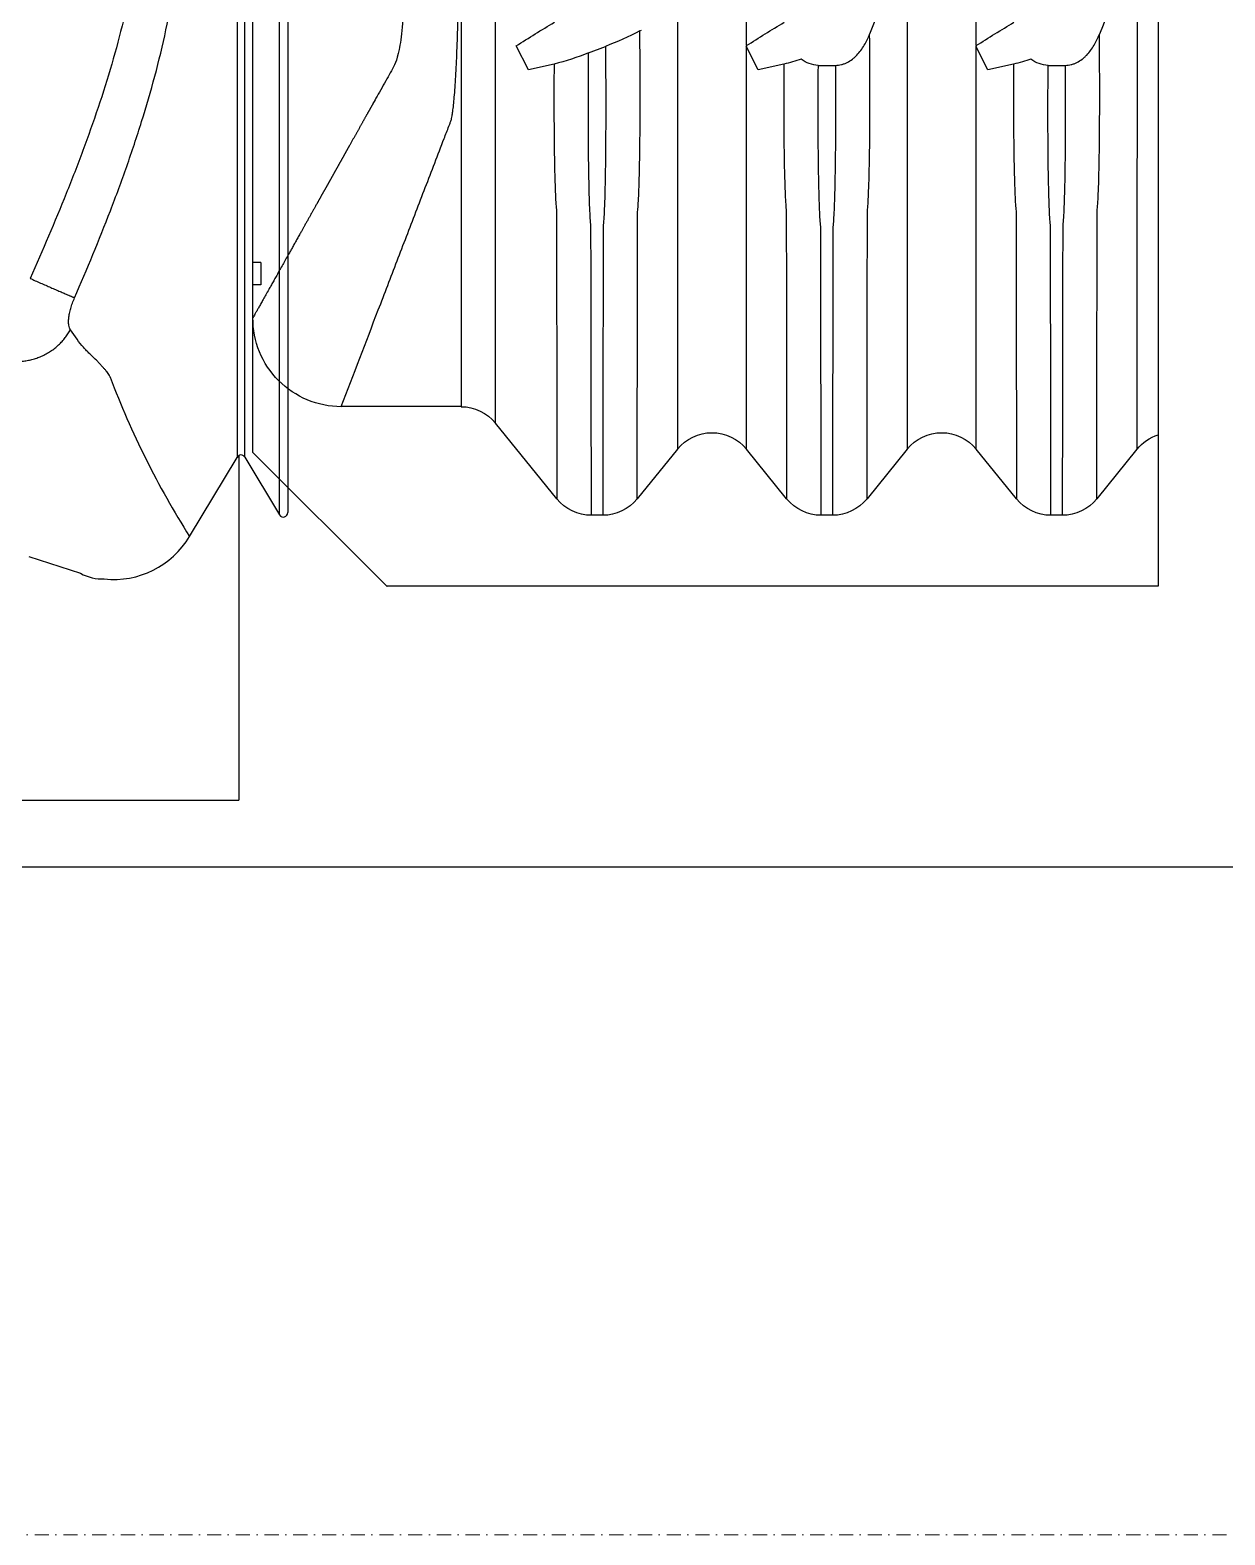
# Model space of a CAD drawing. Header units: millimetres. Extents: x -455371 to 117772, y -78417 to 116564.
# Drawn here: x -26186.3 to -25918, y 55572.5 to 55910.3 of the extents above; entities that cross this region are included whole.
import ezdxf

# ---------------------------------------------------------------- set-up
doc = ezdxf.new("R2010")
doc.units = ezdxf.units.MM
doc.linetypes.add('TRATTOPUNTO', pattern=[25.4, 12.7, -6.35, 0, -6.35])
doc.layers.get('0').update_dxf_attribs({"color": 255})
doc.layers.add('BETON-STOP', color=141, linetype='Continuous')
doc.layers.add('Contorno-Cupolex', color=3, linetype='Continuous')
for name, color, linetype, lineweight in [('Cls', 7, 'Continuous', 25), ('fili fissi tratteggiati', 210, 'TRATTOPUNTO', 18), ('quote', 5, 'Continuous', 15)]:
    doc.layers.add(name, color=color, linetype=linetype, lineweight=lineweight)

# ---------------------------------------------------------------- blocks, each defined once
blk = doc.blocks.new('Cupolex H50')
at = {"layer": 'Contorno-Cupolex', "linetype": 'Continuous'}
for p, q in [((19749.908, 10192.535), (19749.908, 10171.18)), ((19747.709, 10170.646), (19748.773, 10172.417)), ((19748.808, 10172.46), (19748.808, 10172.452)), ((19748.808, 10172.452), (19748.808, 10164.735)), ((19748.944, 10172.425), (19749.723, 10171.128)), ((19744.105, 10170.197), (19745.264, 10169.82)), ((19741.092, 10164.735), (19748.808, 10164.735))]:
    blk.add_line(p, q, dxfattribs=at)
for centre, radius, start, end in [((19764.175, 10181.087), 19.498, 200.643, 212.3798), ((19748.859, 10172.365), 0.1, 120.3283, 149.0672), ((19748.858, 10172.374), 0.0994, 30.7422, 120.2295), ((19749.809, 10171.179), 0.0998, 210.9627, 0.7224), ((19746.005, 10171.669), 1.987, 263.9429, 329.0129), ((19745.761, 10170.723), 1.031, 241.1482, 271.9019)]:
    blk.add_arc(centre, radius, start, end, dxfattribs=at)
for points, knots in [([(19746.707, 10192.535), (19746.69, 10191.136), (19746.679, 10189.736), (19746.671, 10187.987), (19746.67, 10187.637), (19746.668, 10186.937), (19746.668, 10186.588), (19746.668, 10186.15), (19746.668, 10186.062), (19746.668, 10185.931), (19746.668, 10185.888), (19746.668, 10185.802), (19746.668, 10185.759), (19746.667, 10185.674), (19746.667, 10185.632), (19746.666, 10185.549), (19746.665, 10185.507), (19746.662, 10185.381), (19746.659, 10185.297), (19746.642, 10184.878), (19746.616, 10184.543), (19746.56, 10184.041), (19746.538, 10183.874), (19746.489, 10183.54), (19746.462, 10183.373), (19746.372, 10182.873), (19746.302, 10182.542), (19746.066, 10181.554), (19745.874, 10180.904), (19745.549, 10179.935), (19745.435, 10179.613), (19745.196, 10178.971), (19745.071, 10178.651), (19744.686, 10177.694), (19744.414, 10177.061), (19744.133, 10176.43)], [0, 0, 0, 0, 0.25, 0.25, 0.3125, 0.3125, 0.375, 0.375, 0.390625, 0.390625, 0.398438, 0.398438, 0.40625, 0.40625, 0.414062, 0.414062, 0.421875, 0.421875, 0.4375, 0.4375, 0.5, 0.5, 0.53125, 0.53125, 0.5625, 0.5625, 0.625, 0.625, 0.75, 0.75, 0.8125, 0.8125, 0.875, 0.875, 1, 1, 1, 1]), ([(19745.13, 10175.996), (19745.411, 10176.639), (19745.68, 10177.288), (19746.06, 10178.275), (19746.182, 10178.606), (19746.416, 10179.272), (19746.528, 10179.607), (19746.844, 10180.619), (19747.029, 10181.303), (19747.253, 10182.347), (19747.319, 10182.698), (19747.402, 10183.23), (19747.427, 10183.408), (19747.471, 10183.764), (19747.491, 10183.943), (19747.54, 10184.478), (19747.561, 10184.835), (19747.572, 10185.283), (19747.574, 10185.372), (19747.575, 10185.507), (19747.575, 10185.551), (19747.575, 10185.641), (19747.575, 10185.686), (19747.574, 10185.775), (19747.573, 10185.819), (19747.572, 10185.907), (19747.571, 10185.95), (19747.569, 10186.081), (19747.568, 10186.168), (19747.561, 10186.604), (19747.556, 10186.953), (19747.547, 10187.651), (19747.542, 10187.999), (19747.521, 10189.744), (19747.508, 10191.139), (19747.5, 10192.535)], [0, 0, 0, 0, 0.125, 0.125, 0.1875, 0.1875, 0.25, 0.25, 0.375, 0.375, 0.4375, 0.4375, 0.46875, 0.46875, 0.5, 0.5, 0.5625, 0.5625, 0.578125, 0.578125, 0.585938, 0.585938, 0.59375, 0.59375, 0.601562, 0.601562, 0.609375, 0.609375, 0.625, 0.625, 0.6875, 0.6875, 0.75, 0.75, 1, 1, 1, 1]), ([(19748.944, 10172.425), (19748.944, 10173.924), (19748.944, 10175.43), (19748.944, 10177.313), (19748.944, 10177.689), (19748.944, 10178.254), (19748.944, 10178.442), (19748.944, 10178.678), (19748.944, 10178.725), (19748.944, 10178.819), (19748.944, 10178.86), (19748.944, 10178.985), (19748.944, 10179.064), (19748.944, 10179.26), (19748.944, 10179.38), (19748.944, 10179.789), (19748.944, 10180.126), (19748.944, 10180.727), (19748.944, 10180.943), (19748.944, 10181.397), (19748.944, 10181.635), (19748.944, 10182.384), (19748.944, 10182.935), (19748.944, 10183.786), (19748.944, 10184.076), (19748.944, 10184.666), (19748.944, 10184.97), (19748.944, 10185.574), (19748.944, 10185.877), (19748.944, 10186.482), (19748.944, 10186.785), (19748.944, 10187.693), (19748.944, 10188.298), (19748.944, 10189.98), (19748.944, 10191.057), (19748.944, 10192.134)], [0, 0, 0, 0, 0.5, 0.5, 0.625, 0.625, 0.6875, 0.6875, 0.703125, 0.703125, 0.71875, 0.71875, 0.734375, 0.734375, 0.75, 0.75, 0.78125, 0.78125, 0.796875, 0.796875, 0.8125, 0.8125, 0.84375, 0.84375, 0.859375, 0.859375, 0.875, 0.875, 0.890625, 0.890625, 0.90625, 0.90625, 0.9375, 0.9375, 0.9930906, 0.9930906, 0.9930906, 0.9930906]), ([(19748.773, 10187.838), (19748.773, 10187.591), (19748.773, 10187.343), (19748.773, 10186.794), (19748.773, 10186.492), (19748.773, 10185.887), (19748.773, 10185.585), (19748.773, 10184.982), (19748.773, 10184.68), (19748.773, 10184.082), (19748.773, 10183.791), (19748.773, 10183.222), (19748.773, 10182.944), (19748.773, 10182.402), (19748.773, 10182.137), (19748.773, 10181.383), (19748.773, 10180.929), (19748.773, 10180.122), (19748.773, 10179.784), (19748.773, 10179.377), (19748.773, 10179.257), (19748.773, 10179.059), (19748.773, 10178.981), (19748.773, 10178.888), (19748.773, 10178.863), (19748.773, 10178.816), (19748.773, 10178.792), (19748.773, 10178.722), (19748.773, 10178.675), (19748.773, 10178.439), (19748.773, 10178.251), (19748.773, 10177.686), (19748.773, 10177.309), (19748.773, 10176.069), (19748.773, 10175.206), (19748.773, 10174.345)], [0.0809509, 0.0809509, 0.0809509, 0.0809509, 0.09375, 0.09375, 0.109375, 0.109375, 0.125, 0.125, 0.140625, 0.140625, 0.15625, 0.15625, 0.171875, 0.171875, 0.1875, 0.1875, 0.21875, 0.21875, 0.25, 0.25, 0.265625, 0.265625, 0.28125, 0.28125, 0.2890625, 0.2890625, 0.296875, 0.296875, 0.3125, 0.3125, 0.375, 0.375, 0.5, 0.5, 0.786222, 0.786222, 0.786222, 0.786222]), ([(19749.723, 10177.495), (19749.723, 10177.51), (19749.723, 10177.525), (19749.723, 10177.565), (19749.723, 10177.588), (19749.723, 10177.644), (19749.723, 10177.677), (19749.723, 10177.786), (19749.723, 10177.876), (19749.723, 10178.089), (19749.723, 10178.214), (19749.723, 10178.495), (19749.723, 10178.65), (19749.723, 10178.989), (19749.723, 10179.173), (19749.723, 10179.569), (19749.723, 10179.783), (19749.723, 10180.459), (19749.723, 10180.951), (19749.723, 10181.751), (19749.723, 10182.03), (19749.723, 10182.6), (19749.723, 10182.89), (19749.723, 10183.48), (19749.723, 10183.78), (19749.723, 10184.21), (19749.723, 10184.336), (19749.723, 10184.463)], [0.6826415, 0.6826415, 0.6826415, 0.6826415, 0.6875, 0.6875, 0.6953125, 0.6953125, 0.703125, 0.703125, 0.71875, 0.71875, 0.734375, 0.734375, 0.75, 0.75, 0.765625, 0.765625, 0.78125, 0.78125, 0.8125, 0.8125, 0.828125, 0.828125, 0.84375, 0.84375, 0.859375, 0.859375, 0.8657575, 0.8657575, 0.8657575, 0.8657575]), ([(19749.723, 10171.128), (19749.723, 10172.68), (19749.723, 10174.235), (19749.723, 10176.179), (19749.723, 10176.568), (19749.723, 10177.136), (19749.723, 10177.316), (19749.723, 10177.495)], [0, 0, 0, 0, 0.5, 0.5, 0.625, 0.625, 0.6826415, 0.6826415, 0.6826415, 0.6826415]), ([(19745.035, 10175.278), (19745.019, 10175.303), (19745.006, 10175.337), (19744.999, 10175.393), (19744.997, 10175.404), (19744.996, 10175.429), (19744.996, 10175.442), (19744.996, 10175.483), (19744.997, 10175.513), (19745.005, 10175.576), (19745.01, 10175.61), (19745.021, 10175.663), (19745.025, 10175.682), (19745.034, 10175.719), (19745.039, 10175.738), (19745.055, 10175.796), (19745.068, 10175.836), (19745.097, 10175.916), (19745.113, 10175.956), (19745.13, 10175.996)], [0, 0, 0, 0, 0.25, 0.25, 0.3125, 0.3125, 0.375, 0.375, 0.5, 0.5, 0.625, 0.625, 0.6875, 0.6875, 0.75, 0.75, 0.875, 0.875, 1, 1, 1, 1]), ([(19745.929, 10174.214), (19745.928, 10174.217), (19745.927, 10174.22), (19745.924, 10174.227), (19745.922, 10174.231), (19745.917, 10174.241), (19745.913, 10174.248), (19745.902, 10174.268), (19745.893, 10174.283), (19745.873, 10174.312), (19745.862, 10174.327), (19745.838, 10174.357), (19745.824, 10174.373), (19745.796, 10174.405), (19745.781, 10174.421), (19745.75, 10174.455), (19745.734, 10174.473), (19745.708, 10174.501), (19745.699, 10174.51), (19745.681, 10174.529), (19745.672, 10174.539), (19745.643, 10174.568), (19745.623, 10174.588), (19745.6, 10174.611), (19745.598, 10174.614), (19745.593, 10174.619), (19745.59, 10174.622), (19745.582, 10174.63), (19745.577, 10174.635), (19745.566, 10174.646), (19745.56, 10174.652), (19745.549, 10174.663), (19745.543, 10174.669), (19745.531, 10174.68), (19745.526, 10174.685), (19745.514, 10174.696), (19745.508, 10174.701), (19745.497, 10174.712), (19745.491, 10174.717), (19745.48, 10174.728), (19745.474, 10174.733), (19745.457, 10174.75), (19745.445, 10174.761), (19745.423, 10174.784), (19745.411, 10174.796), (19745.376, 10174.833), (19745.353, 10174.859), (19745.235, 10174.995), (19745.136, 10175.127), (19745.035, 10175.278)], [0, 0, 0, 0, 0.015625, 0.015625, 0.03125, 0.03125, 0.0625, 0.0625, 0.125, 0.125, 0.1875, 0.1875, 0.25, 0.25, 0.3125, 0.3125, 0.375, 0.375, 0.40625, 0.40625, 0.4375, 0.4375, 0.5, 0.5, 0.507812, 0.507812, 0.515625, 0.515625, 0.53125, 0.53125, 0.546875, 0.546875, 0.5625, 0.5625, 0.578125, 0.578125, 0.59375, 0.59375, 0.609375, 0.609375, 0.625, 0.625, 0.65625, 0.65625, 0.6875, 0.6875, 0.75, 0.75, 1, 1, 1, 1])]:
    blk.add_open_spline(points, degree=3, knots=knots, dxfattribs=at)
for points, weights in [([(19744.133, 10176.43), (19744.873, 10176.1), (19745.13, 10175.996)], [1, 0.838288024156, 1]), ([(19743.551, 10174.607), (19744.536, 10174.363), (19745.035, 10175.278)], [1, 0.77386842912, 1])]:
    blk.add_rational_spline(points, weights, degree=2, dxfattribs=at)
blk.add_open_spline([(19748.773, 10174.345), (19748.773, 10173.701), (19748.773, 10173.058), (19748.773, 10172.417)], degree=3, dxfattribs=at)
blk = doc.blocks.new('*U2216')
at = {"xscale": 10.01836209701863, "yscale": 10.01836209701863, "zscale": 10.01836209701863}
blk.add_blockref('Cupolex H50', (-197296.95, -102387.76), dxfattribs=at)
blk = doc.blocks.new('*U2198')
at = {"layer": 'quote', "color": 0, "linetype": 'ByBlock', "lineweight": -2, "transparency": 16777216}
blk.add_blockref('*U2216', (2710, -2570), dxfattribs=at)
blk = doc.blocks.new('Bs H50 tacca 4')
at = {"layer": 'BETON-STOP'}
for p, q in [((19672.558, 10052.839), (19675.568, 10055.839)), ((19675.568, 10055.839), (19675.579, 10055.839)), ((19692.858, 10055.839), (19675.579, 10055.839)), ((19692.858, 10009.839), (19692.858, 10055.839)), ((19680.411, 10054.254), (19680.156, 10054.254)), ((19685.561, 10054.254), (19685.306, 10054.254)), ((19690.711, 10054.254), (19690.456, 10054.254)), ((19679.383, 10053.884), (19678.008, 10052.189)), ((19682.085, 10052.772), (19681.184, 10053.884)), ((19684.533, 10053.884), (19683.631, 10052.772)), ((19687.235, 10052.772), (19686.334, 10053.884)), ((19689.683, 10053.884), (19688.781, 10052.772)), ((19692.385, 10052.772), (19691.484, 10053.884)), ((19672.558, 10049.089), (19672.558, 10052.839)), ((19678.008, 10052.189), (19678.008, 10032.839)), ((19677.236, 10051.819), (19674.546, 10051.819)), ((19677.236, 10032.839), (19677.236, 10051.819)), ((19672.747, 10049.089), (19672.558, 10049.089)), ((19672.558, 10048.589), (19672.558, 10049.089)), ((19672.747, 10048.589), (19672.747, 10049.089)), ((19672.747, 10048.589), (19672.558, 10048.589)), ((19672.558, 10033.089), (19672.558, 10048.589)), ((19678.745, 10044.27), (19678.47, 10043.734)), ((19679.319, 10044.143), (19678.745, 10044.27)), ((19683.895, 10044.27), (19683.631, 10043.755)), ((19684.469, 10044.143), (19683.895, 10044.27)), ((19689.045, 10044.27), (19688.781, 10043.755)), ((19689.619, 10044.143), (19689.045, 10044.27)), ((19680.094, 10043.891), (19680.471, 10043.744)), ((19685.243, 10044.17), (19685.624, 10044.17)), ((19690.393, 10044.17), (19690.774, 10044.17)), ((19683.62, 10043.734), (19683.631, 10043.755)), ((19683.631, 10043.728), (19683.62, 10043.734)), ((19688.77, 10043.734), (19688.781, 10043.755)), ((19688.781, 10043.728), (19688.77, 10043.734)), ((19681.242, 10043.4), (19681.279, 10043.38))]:
    blk.add_line(p, q, dxfattribs=at)
for centre, radius, start, end in [((19680.157, 10053.259), 0.995, 90.0853, 141.0771), ((19680.409, 10053.258), 0.996, 38.931, 89.9066), ((19685.307, 10053.259), 0.995, 90.0853, 141.0771), ((19685.559, 10053.258), 0.996, 38.931, 89.9066), ((19690.457, 10053.259), 0.995, 90.0853, 141.0771), ((19690.709, 10053.258), 0.996, 38.931, 89.9066), ((19682.858, 10053.395), 0.992, 218.8507, 321.1493), ((19688.008, 10053.395), 0.992, 218.8507, 321.1493), ((19693.158, 10053.395), 0.992, 218.8507, 252.4043), ((19677.234, 10052.815), 0.995, 270.0845, 321.0778), ((19674.551, 10049.839), 1.981, 90.1249, 180.3275), ((19677.802, 10038.174), 6.159, 68.148, 75.7364), ((19683.423, 10039.817), 4.451, 71.1754, 76.4034), ((19685.256, 10043.537), 0.633, 91.2639, 128.8863), ((19688.573, 10039.817), 4.451, 71.1754, 76.4034), ((19690.406, 10043.537), 0.633, 91.2639, 128.8863), ((19698.453, 10075.039), 37.139, 237.4487, 239.0025), ((19677.832, 10036.81), 7.42, 62.6401, 69.1643), ((19703.713, 10075.219), 37.349, 237.473, 238.9994), ((19708.863, 10075.219), 37.349, 237.473, 238.9994), ((19674.405, 10038.676), 12.912, 16.0869, 21.8067), ((19682.218, 10039.553), 10.115, 3.2828, 22.796)]:
    blk.add_arc(centre, radius, start, end, dxfattribs=at)
for points, degree, knots in [([(19680.156, 10054.254), (19680.156, 10052.992), (19680.153, 10051.728), (19680.15, 10049.831), (19680.149, 10049.199), (19680.148, 10048.408), (19680.147, 10048.25), (19680.147, 10048.013), (19680.147, 10047.934), (19680.147, 10047.816), (19680.146, 10047.779), (19680.136, 10047.678), (19680.132, 10047.617), (19680.125, 10047.472), (19680.121, 10047.389), (19680.114, 10047.199), (19680.11, 10047.092), (19680.101, 10046.74), (19680.097, 10046.467), (19680.092, 10046.001), (19680.091, 10045.837), (19680.09, 10045.488), (19680.089, 10045.304), (19680.09, 10044.732), (19680.091, 10044.325), (19680.094, 10043.891)], 3, [0, 0, 0, 0, 0.5, 0.5, 0.75, 0.75, 0.8125, 0.8125, 0.84375, 0.84375, 0.859375, 0.859375, 0.875, 0.875, 0.890625, 0.890625, 0.90625, 0.90625, 0.9375, 0.9375, 0.953125, 0.953125, 0.96875, 0.96875, 1, 1, 1, 1]), ([(19680.471, 10043.744), (19680.475, 10044.19), (19680.477, 10044.608), (19680.478, 10045.385), (19680.476, 10045.748), (19680.471, 10046.391), (19680.467, 10046.672), (19680.458, 10047.036), (19680.455, 10047.148), (19680.447, 10047.348), (19680.444, 10047.436), (19680.436, 10047.588), (19680.432, 10047.653), (19680.425, 10047.734), (19680.422, 10047.758), (19680.42, 10047.8), (19680.42, 10047.819), (19680.42, 10047.918), (19680.42, 10047.998), (19680.42, 10048.235), (19680.419, 10048.394), (19680.417, 10049.186), (19680.417, 10049.82), (19680.413, 10051.722), (19680.411, 10052.989), (19680.411, 10054.254)], 3, [0, 0, 0, 0, 0.03125, 0.03125, 0.0625, 0.0625, 0.09375, 0.09375, 0.109375, 0.109375, 0.125, 0.125, 0.140625, 0.140625, 0.148437, 0.148437, 0.15625, 0.15625, 0.1875, 0.1875, 0.25, 0.25, 0.5, 0.5, 1, 1, 1, 1]), ([(19685.306, 10054.254), (19685.306, 10053.001), (19685.303, 10051.745), (19685.3, 10049.861), (19685.299, 10049.233), (19685.298, 10048.448), (19685.297, 10048.291), (19685.297, 10048.056), (19685.297, 10047.977), (19685.297, 10047.859), (19685.298, 10047.822), (19685.294, 10047.739), (19685.287, 10047.685), (19685.275, 10047.495), (19685.268, 10047.326), (19685.258, 10047.001), (19685.255, 10046.882), (19685.25, 10046.625), (19685.247, 10046.488), (19685.242, 10046.048), (19685.24, 10045.717), (19685.239, 10044.983), (19685.24, 10044.59), (19685.243, 10044.17)], 3, [0, 0, 0, 0, 0.5, 0.5, 0.75, 0.75, 0.8125, 0.8125, 0.84375, 0.84375, 0.859375, 0.859375, 0.875, 0.875, 0.90625, 0.90625, 0.921875, 0.921875, 0.9375, 0.9375, 0.96875, 0.96875, 1, 1, 1, 1]), ([(19685.624, 10044.17), (19685.627, 10044.593), (19685.628, 10044.988), (19685.627, 10045.538), (19685.626, 10045.715), (19685.624, 10046.048), (19685.623, 10046.205), (19685.617, 10046.646), (19685.612, 10046.902), (19685.602, 10047.227), (19685.598, 10047.324), (19685.591, 10047.495), (19685.587, 10047.568), (19685.579, 10047.694), (19685.572, 10047.746), (19685.569, 10047.827), (19685.57, 10047.865), (19685.57, 10047.983), (19685.57, 10048.061), (19685.569, 10048.296), (19685.569, 10048.453), (19685.567, 10049.238), (19685.566, 10049.865), (19685.563, 10051.747), (19685.561, 10053.002), (19685.561, 10054.254)], 3, [0, 0, 0, 0, 0.03125, 0.03125, 0.046875, 0.046875, 0.0625, 0.0625, 0.09375, 0.09375, 0.109375, 0.109375, 0.125, 0.125, 0.140625, 0.140625, 0.15625, 0.15625, 0.1875, 0.1875, 0.25, 0.25, 0.5, 0.5, 1, 1, 1, 1]), ([(19690.456, 10054.254), (19690.456, 10053.001), (19690.453, 10051.745), (19690.45, 10049.861), (19690.449, 10049.233), (19690.448, 10048.448), (19690.447, 10048.291), (19690.447, 10048.056), (19690.447, 10047.977), (19690.447, 10047.859), (19690.448, 10047.822), (19690.444, 10047.739), (19690.437, 10047.685), (19690.425, 10047.495), (19690.418, 10047.326), (19690.408, 10047.001), (19690.405, 10046.882), (19690.4, 10046.625), (19690.397, 10046.488), (19690.392, 10046.048), (19690.39, 10045.717), (19690.389, 10044.983), (19690.39, 10044.59), (19690.393, 10044.17)], 3, [0, 0, 0, 0, 0.5, 0.5, 0.75, 0.75, 0.8125, 0.8125, 0.84375, 0.84375, 0.859375, 0.859375, 0.875, 0.875, 0.90625, 0.90625, 0.921875, 0.921875, 0.9375, 0.9375, 0.96875, 0.96875, 1, 1, 1, 1]), ([(19690.774, 10044.17), (19690.777, 10044.593), (19690.778, 10044.988), (19690.777, 10045.538), (19690.776, 10045.715), (19690.774, 10046.048), (19690.773, 10046.205), (19690.767, 10046.646), (19690.762, 10046.902), (19690.752, 10047.227), (19690.748, 10047.324), (19690.741, 10047.495), (19690.737, 10047.568), (19690.729, 10047.694), (19690.722, 10047.746), (19690.719, 10047.827), (19690.72, 10047.865), (19690.72, 10047.983), (19690.72, 10048.061), (19690.719, 10048.296), (19690.719, 10048.453), (19690.717, 10049.238), (19690.716, 10049.865), (19690.713, 10051.747), (19690.711, 10053.002), (19690.711, 10054.254)], 3, [0, 0, 0, 0, 0.03125, 0.03125, 0.046875, 0.046875, 0.0625, 0.0625, 0.09375, 0.09375, 0.109375, 0.109375, 0.125, 0.125, 0.140625, 0.140625, 0.15625, 0.15625, 0.1875, 0.1875, 0.25, 0.25, 0.5, 0.5, 1, 1, 1, 1]), ([(19679.319, 10044.143), (19679.317, 10044.552), (19679.317, 10044.933), (19679.318, 10045.461), (19679.319, 10045.628), (19679.322, 10045.942), (19679.324, 10046.089), (19679.328, 10046.363), (19679.331, 10046.49), (19679.337, 10046.725), (19679.34, 10046.833), (19679.351, 10047.122), (19679.358, 10047.265), (19679.37, 10047.391), (19679.373, 10047.413), (19679.374, 10047.453), (19679.374, 10047.472), (19679.374, 10047.53), (19679.374, 10047.569), (19679.374, 10047.685), (19679.374, 10047.763), (19679.375, 10047.995), (19679.375, 10048.15), (19679.377, 10048.925), (19679.377, 10049.546), (19679.381, 10051.406), (19679.383, 10052.646), (19679.383, 10053.884)], 3, [0, 0, 0, 0, 0.03125, 0.03125, 0.046875, 0.046875, 0.0625, 0.0625, 0.078125, 0.078125, 0.09375, 0.09375, 0.125, 0.125, 0.132813, 0.132813, 0.140625, 0.140625, 0.15625, 0.15625, 0.1875, 0.1875, 0.25, 0.25, 0.5, 0.5, 1, 1, 1, 1]), ([(19681.184, 10053.884), (19681.184, 10052.621), (19681.186, 10051.355), (19681.189, 10049.456), (19681.19, 10048.823), (19681.192, 10048.032), (19681.192, 10047.873), (19681.193, 10047.636), (19681.193, 10047.557), (19681.193, 10047.458), (19681.192, 10047.439), (19681.195, 10047.396), (19681.199, 10047.372), (19681.206, 10047.291), (19681.21, 10047.226), (19681.217, 10047.074), (19681.221, 10046.986), (19681.228, 10046.787), (19681.231, 10046.675), (19681.24, 10046.311), (19681.244, 10046.03), (19681.248, 10045.552), (19681.249, 10045.383), (19681.25, 10045.025), (19681.25, 10044.837), (19681.248, 10044.255), (19681.246, 10043.84), (19681.242, 10043.4)], 3, [0, 0, 0, 0, 0.5, 0.5, 0.75, 0.75, 0.8125, 0.8125, 0.84375, 0.84375, 0.851563, 0.851563, 0.859375, 0.859375, 0.875, 0.875, 0.890625, 0.890625, 0.90625, 0.90625, 0.9375, 0.9375, 0.953125, 0.953125, 0.96875, 0.96875, 1, 1, 1, 1]), ([(19684.469, 10044.143), (19684.467, 10044.552), (19684.467, 10044.933), (19684.468, 10045.461), (19684.469, 10045.628), (19684.472, 10045.942), (19684.474, 10046.089), (19684.478, 10046.363), (19684.481, 10046.49), (19684.487, 10046.725), (19684.49, 10046.833), (19684.501, 10047.122), (19684.508, 10047.265), (19684.52, 10047.391), (19684.523, 10047.413), (19684.524, 10047.453), (19684.524, 10047.472), (19684.524, 10047.53), (19684.524, 10047.569), (19684.524, 10047.685), (19684.524, 10047.763), (19684.525, 10047.995), (19684.525, 10048.15), (19684.527, 10048.925), (19684.527, 10049.546), (19684.531, 10051.406), (19684.533, 10052.646), (19684.533, 10053.884)], 3, [0, 0, 0, 0, 0.03125, 0.03125, 0.046875, 0.046875, 0.0625, 0.0625, 0.078125, 0.078125, 0.09375, 0.09375, 0.125, 0.125, 0.132812, 0.132812, 0.140625, 0.140625, 0.15625, 0.15625, 0.1875, 0.1875, 0.25, 0.25, 0.5, 0.5, 1, 1, 1, 1]), ([(19686.334, 10053.884), (19686.334, 10052.623), (19686.336, 10051.359), (19686.339, 10049.464), (19686.34, 10048.832), (19686.342, 10048.042), (19686.342, 10047.884), (19686.343, 10047.647), (19686.343, 10047.568), (19686.343, 10047.469), (19686.343, 10047.45), (19686.344, 10047.409), (19686.347, 10047.386), (19686.355, 10047.308), (19686.359, 10047.246), (19686.366, 10047.098), (19686.37, 10047.012), (19686.377, 10046.819), (19686.38, 10046.709), (19686.389, 10046.352), (19686.393, 10046.075), (19686.397, 10045.603), (19686.398, 10045.436), (19686.399, 10045.084), (19686.4, 10044.897), (19686.399, 10044.32), (19686.397, 10043.909), (19686.393, 10043.472)], 3, [0, 0, 0, 0, 0.5, 0.5, 0.75, 0.75, 0.8125, 0.8125, 0.84375, 0.84375, 0.851563, 0.851563, 0.859375, 0.859375, 0.875, 0.875, 0.890625, 0.890625, 0.90625, 0.90625, 0.9375, 0.9375, 0.953125, 0.953125, 0.96875, 0.96875, 1, 1, 1, 1]), ([(19689.619, 10044.143), (19689.617, 10044.552), (19689.617, 10044.933), (19689.618, 10045.461), (19689.619, 10045.628), (19689.622, 10045.942), (19689.624, 10046.089), (19689.628, 10046.363), (19689.631, 10046.49), (19689.637, 10046.725), (19689.64, 10046.833), (19689.651, 10047.122), (19689.658, 10047.265), (19689.67, 10047.391), (19689.673, 10047.413), (19689.674, 10047.453), (19689.674, 10047.472), (19689.674, 10047.53), (19689.674, 10047.569), (19689.674, 10047.685), (19689.674, 10047.763), (19689.675, 10047.995), (19689.675, 10048.15), (19689.677, 10048.925), (19689.677, 10049.546), (19689.681, 10051.406), (19689.683, 10052.646), (19689.683, 10053.884)], 3, [0, 0, 0, 0, 0.03125, 0.03125, 0.046875, 0.046875, 0.0625, 0.0625, 0.078125, 0.078125, 0.09375, 0.09375, 0.125, 0.125, 0.132813, 0.132813, 0.140625, 0.140625, 0.15625, 0.15625, 0.1875, 0.1875, 0.25, 0.25, 0.5, 0.5, 1, 1, 1, 1]), ([(19691.484, 10053.884), (19691.484, 10052.623), (19691.486, 10051.359), (19691.489, 10049.464), (19691.49, 10048.832), (19691.492, 10048.042), (19691.492, 10047.884), (19691.493, 10047.647), (19691.493, 10047.568), (19691.493, 10047.469), (19691.493, 10047.45), (19691.494, 10047.409), (19691.497, 10047.386), (19691.505, 10047.308), (19691.509, 10047.246), (19691.516, 10047.098), (19691.52, 10047.012), (19691.527, 10046.819), (19691.53, 10046.709), (19691.539, 10046.352), (19691.543, 10046.075), (19691.547, 10045.603), (19691.548, 10045.436), (19691.549, 10045.084), (19691.55, 10044.897), (19691.549, 10044.32), (19691.547, 10043.909), (19691.543, 10043.472)], 3, [0, 0, 0, 0, 0.5, 0.5, 0.75, 0.75, 0.8125, 0.8125, 0.84375, 0.84375, 0.851562, 0.851562, 0.859375, 0.859375, 0.875, 0.875, 0.890625, 0.890625, 0.90625, 0.90625, 0.9375, 0.9375, 0.953125, 0.953125, 0.96875, 0.96875, 1, 1, 1, 1]), ([(19682.085, 10032.839), (19682.085, 10034.04), (19682.085, 10035.241), (19682.085, 10037.042), (19682.085, 10037.643), (19682.085, 10038.544), (19682.085, 10038.844), (19682.085, 10039.294), (19682.085, 10039.444), (19682.085, 10039.745), (19682.085, 10039.895), (19682.086, 10040.345), (19682.086, 10040.645), (19682.086, 10041.244), (19682.086, 10041.538), (19682.086, 10042.11), (19682.086, 10042.388), (19682.086, 10042.932), (19682.086, 10043.198), (19682.086, 10043.952), (19682.086, 10044.404), (19682.086, 10045.199), (19682.086, 10045.526), (19682.086, 10045.911), (19682.086, 10046.021), (19682.086, 10046.2), (19682.085, 10046.27), (19682.085, 10046.369), (19682.085, 10046.413), (19682.085, 10046.507), (19682.085, 10046.554), (19682.085, 10046.788), (19682.085, 10046.974), (19682.085, 10047.535), (19682.085, 10047.909), (19682.085, 10049.78), (19682.085, 10051.276), (19682.085, 10052.772)], 3, [0, 0, 0, 0, 0.0625, 0.0625, 0.09375, 0.09375, 0.109375, 0.109375, 0.117188, 0.117188, 0.125, 0.125, 0.140625, 0.140625, 0.15625, 0.15625, 0.171875, 0.171875, 0.1875, 0.1875, 0.21875, 0.21875, 0.25, 0.25, 0.265625, 0.265625, 0.28125, 0.28125, 0.296875, 0.296875, 0.3125, 0.3125, 0.375, 0.375, 0.5, 0.5, 1, 1, 1, 1]), ([(19683.631, 10052.772), (19683.631, 10051.565), (19683.631, 10050.357), (19683.631, 10048.546), (19683.631, 10047.942), (19683.631, 10047.036), (19683.631, 10046.735), (19683.631, 10046.395), (19683.631, 10046.359), (19683.631, 10046.279), (19683.631, 10046.225), (19683.631, 10046.027), (19683.631, 10045.848), (19683.63, 10045.395), (19683.63, 10045.117), (19683.631, 10044.492), (19683.631, 10044.143), (19683.631, 10043.755)], 3, [0, 0, 0, 0, 0.5, 0.5, 0.75, 0.75, 0.875, 0.875, 0.890625, 0.890625, 0.90625, 0.90625, 0.9375, 0.9375, 0.96875, 0.96875, 1, 1, 1, 1]), ([(19687.235, 10032.839), (19687.235, 10034.04), (19687.235, 10035.241), (19687.235, 10037.042), (19687.235, 10037.643), (19687.235, 10038.544), (19687.235, 10038.844), (19687.235, 10039.294), (19687.235, 10039.444), (19687.235, 10039.745), (19687.235, 10039.895), (19687.236, 10040.345), (19687.236, 10040.645), (19687.236, 10041.244), (19687.236, 10041.538), (19687.236, 10042.11), (19687.236, 10042.388), (19687.236, 10042.932), (19687.236, 10043.198), (19687.236, 10043.952), (19687.236, 10044.404), (19687.236, 10045.199), (19687.236, 10045.526), (19687.236, 10045.911), (19687.236, 10046.021), (19687.236, 10046.2), (19687.235, 10046.27), (19687.235, 10046.369), (19687.235, 10046.413), (19687.235, 10046.507), (19687.235, 10046.554), (19687.235, 10046.788), (19687.235, 10046.974), (19687.235, 10047.535), (19687.235, 10047.909), (19687.235, 10049.78), (19687.235, 10051.276), (19687.235, 10052.772)], 3, [0, 0, 0, 0, 0.0625, 0.0625, 0.09375, 0.09375, 0.109375, 0.109375, 0.117187, 0.117187, 0.125, 0.125, 0.140625, 0.140625, 0.15625, 0.15625, 0.171875, 0.171875, 0.1875, 0.1875, 0.21875, 0.21875, 0.25, 0.25, 0.265625, 0.265625, 0.28125, 0.28125, 0.296875, 0.296875, 0.3125, 0.3125, 0.375, 0.375, 0.5, 0.5, 1, 1, 1, 1]), ([(19688.781, 10052.772), (19688.781, 10051.565), (19688.781, 10050.357), (19688.781, 10048.546), (19688.781, 10047.942), (19688.781, 10047.036), (19688.781, 10046.735), (19688.781, 10046.395), (19688.781, 10046.359), (19688.781, 10046.279), (19688.781, 10046.225), (19688.781, 10046.027), (19688.781, 10045.848), (19688.78, 10045.395), (19688.78, 10045.117), (19688.781, 10044.492), (19688.781, 10044.143), (19688.781, 10043.755)], 3, [0, 0, 0, 0, 0.5, 0.5, 0.75, 0.75, 0.875, 0.875, 0.890625, 0.890625, 0.90625, 0.90625, 0.9375, 0.9375, 0.96875, 0.96875, 1, 1, 1, 1]), ([(19692.385, 10032.839), (19692.385, 10034.04), (19692.385, 10035.241), (19692.385, 10037.042), (19692.385, 10037.643), (19692.385, 10038.544), (19692.385, 10038.844), (19692.385, 10039.294), (19692.385, 10039.444), (19692.385, 10039.745), (19692.385, 10039.895), (19692.386, 10040.345), (19692.386, 10040.645), (19692.386, 10041.244), (19692.386, 10041.538), (19692.386, 10042.11), (19692.386, 10042.388), (19692.386, 10042.932), (19692.386, 10043.198), (19692.386, 10043.952), (19692.386, 10044.404), (19692.386, 10045.199), (19692.386, 10045.526), (19692.386, 10045.911), (19692.386, 10046.021), (19692.386, 10046.2), (19692.385, 10046.27), (19692.385, 10046.369), (19692.385, 10046.413), (19692.385, 10046.507), (19692.385, 10046.554), (19692.385, 10046.788), (19692.385, 10046.974), (19692.385, 10047.535), (19692.385, 10047.909), (19692.385, 10049.78), (19692.385, 10051.276), (19692.385, 10052.772)], 3, [0, 0, 0, 0, 0.0625, 0.0625, 0.09375, 0.09375, 0.109375, 0.109375, 0.117188, 0.117188, 0.125, 0.125, 0.140625, 0.140625, 0.15625, 0.15625, 0.171875, 0.171875, 0.1875, 0.1875, 0.21875, 0.21875, 0.25, 0.25, 0.265625, 0.265625, 0.28125, 0.28125, 0.296875, 0.296875, 0.3125, 0.3125, 0.375, 0.375, 0.5, 0.5, 1, 1, 1, 1]), ([(19674.546, 10051.819), (19674.824, 10051.096), (19675.243, 10050.007), (19675.802, 10048.553), (19676.223, 10047.456), (19676.575, 10046.541), (19676.821, 10045.902), (19676.935, 10045.605), (19676.983, 10045.479), (19677, 10045.434), (19677.014, 10045.4), (19677.023, 10045.361), (19677.033, 10045.311), (19677.042, 10045.257), (19677.059, 10045.139), (19677.085, 10044.897), (19677.117, 10044.441), (19677.145, 10043.865), (19677.173, 10042.973), (19677.19, 10041.906), (19677.188, 10040.753), (19677.181, 10040.062), (19677.173, 10039.572), (19677.167, 10039.19), (19677.156, 10038.521), (19677.137, 10037.375), (19677.105, 10035.417), (19677.079, 10033.842), (19677.062, 10032.839)], 3, [0, 0, 0, 0, 0.247753, 0.372985, 0.498218, 0.623451, 0.686067, 0.717375, 0.725202, 0.729131, 0.732712, 0.736995, 0.741519, 0.744877, 0.748234, 0.763673, 0.77975, 0.795578, 0.811398, 0.843021, 0.858859, 0.874812, 0.879946, 0.885054, 0.895272, 0.915707, 0.946359, 1, 1, 1, 1]), ([(19676.066, 10032.839), (19676.057, 10039.785), (19676.056, 10039.827), (19676.056, 10040.198), (19676.051, 10040.544), (19676.046, 10040.886), (19676.036, 10041.219), (19676.027, 10041.552), (19676.013, 10041.864), (19676, 10042.174), (19675.983, 10042.453), (19675.966, 10042.731), (19675.946, 10042.972), (19675.926, 10043.213), (19675.904, 10043.412), (19675.881, 10043.608), (19675.857, 10043.756), (19675.833, 10043.903), (19675.806, 10044.003), (19675.793, 10044.052), (19675.78, 10044.089), (19675.773, 10044.107), (19675.767, 10044.122), (19675.761, 10044.135), (19675.754, 10044.148), (19675.752, 10044.151), (19675.747, 10044.16), (19675.743, 10044.167), (19675.739, 10044.174), (19675.737, 10044.177), (19675.722, 10044.204), (19675.709, 10044.227), (19675.688, 10044.265), (19675.631, 10044.367), (19675.552, 10044.508), (19675.416, 10044.75), (19675.28, 10044.993), (19675.239, 10045.067), (19674.736, 10045.964), (19674.31, 10046.723), (19673.647, 10047.907), (19672.673, 10049.644), (19672.57, 10049.827)], 2, [0, 0, 0, 0.127885, 0.127885, 0.143871, 0.143871, 0.159857, 0.159857, 0.175842, 0.175842, 0.191828, 0.191828, 0.207814, 0.207814, 0.223799, 0.223799, 0.239785, 0.239785, 0.255771, 0.255771, 0.263764, 0.263764, 0.26776, 0.26776, 0.271757, 0.271757, 0.273755, 0.273755, 0.275753, 0.275753, 0.279749, 0.279749, 0.287742, 0.287742, 0.319714, 0.319714, 0.383656, 0.383656, 0.511542, 0.511542, 0.767313, 0.767313, 1, 1, 1]), ([(19685.624, 10044.17), (19685.671, 10044.17), (19685.716, 10044.164), (19685.782, 10044.148), (19685.804, 10044.141), (19685.847, 10044.125), (19685.869, 10044.115), (19685.93, 10044.084), (19685.969, 10044.059), (19686.024, 10044.018), (19686.041, 10044.003), (19686.076, 10043.972), (19686.092, 10043.956), (19686.171, 10043.873), (19686.225, 10043.799), (19686.319, 10043.641), (19686.359, 10043.558), (19686.393, 10043.472)], 3, [0, 0, 0, 0, 0.125, 0.125, 0.1875, 0.1875, 0.25, 0.25, 0.375, 0.375, 0.4375, 0.4375, 0.5, 0.5, 0.75, 0.75, 1, 1, 1, 1]), ([(19690.774, 10044.17), (19690.821, 10044.17), (19690.866, 10044.164), (19690.932, 10044.148), (19690.954, 10044.141), (19690.997, 10044.125), (19691.019, 10044.115), (19691.08, 10044.084), (19691.119, 10044.059), (19691.174, 10044.018), (19691.191, 10044.003), (19691.226, 10043.972), (19691.242, 10043.956), (19691.321, 10043.873), (19691.375, 10043.799), (19691.469, 10043.641), (19691.509, 10043.558), (19691.543, 10043.472)], 3, [0, 0, 0, 0, 0.125, 0.125, 0.1875, 0.1875, 0.25, 0.25, 0.375, 0.375, 0.4375, 0.4375, 0.5, 0.5, 0.75, 0.75, 1, 1, 1, 1]), ([(19683.631, 10043.728), (19683.631, 10043.351), (19683.631, 10042.952), (19683.63, 10042.322), (19683.63, 10042.106), (19683.63, 10041.663), (19683.63, 10041.437), (19683.631, 10040.758), (19683.631, 10040.298), (19683.631, 10039.6), (19683.631, 10039.367), (19683.631, 10038.9), (19683.631, 10038.667), (19683.631, 10036.569), (19683.631, 10034.704), (19683.631, 10032.839)], 3, [0, 0, 0, 0, 0.125, 0.125, 0.1875, 0.1875, 0.25, 0.25, 0.375, 0.375, 0.4375, 0.4375, 0.5, 0.5, 1, 1, 1, 1]), ([(19688.781, 10043.728), (19688.781, 10043.351), (19688.781, 10042.952), (19688.78, 10042.322), (19688.78, 10042.106), (19688.78, 10041.663), (19688.78, 10041.437), (19688.781, 10040.758), (19688.781, 10040.298), (19688.781, 10039.6), (19688.781, 10039.367), (19688.781, 10038.9), (19688.781, 10038.667), (19688.781, 10036.569), (19688.781, 10034.704), (19688.781, 10032.839)], 3, [0, 0, 0, 0, 0.125, 0.125, 0.1875, 0.1875, 0.25, 0.25, 0.375, 0.375, 0.4375, 0.4375, 0.5, 0.5, 1, 1, 1, 1])]:
    blk.add_open_spline(points, degree=degree, knots=knots, dxfattribs=at)
blk = doc.blocks.new('*U2177')
at = {"xscale": 10.01836209701863, "yscale": 10.01836209701863, "zscale": 10.01836209701863}
blk.add_blockref('Bs H50 tacca 4', (-197188.5, -100233.6), dxfattribs=at)
blk = doc.blocks.new('*U2178')
at = {"layer": 'quote', "color": 0, "linetype": 'ByBlock', "lineweight": -2, "transparency": 16777216}
blk.add_blockref('*U2177', (2690, 2570), dxfattribs=at)

msp = doc.modelspace()

# ---------------------------------------------------------------- linework, layer by layer
at = {"layer": 'Cls'}
msp.add_lwpolyline([(-29964.5, 55722.48), (-24764.5, 55722.48)], dxfattribs=at)
at = {"layer": 'fili fissi tratteggiati', "ltscale": 0.25}
msp.add_line((-38214.5, 55572.48), (-18339.5, 55572.48), dxfattribs=at)

# ---------------------------------------------------------------- block references
at = {"layer": 'quote'}
msp.add_blockref('*U2198', (-29403.22, 58861.2), dxfattribs=at)
at = {"layer": 'quote', "xscale": -1, "rotation": 180}
msp.add_blockref('*U2178', (-28724.69, 58864.96), dxfattribs=at)

doc.saveas('drawing.dxf')
